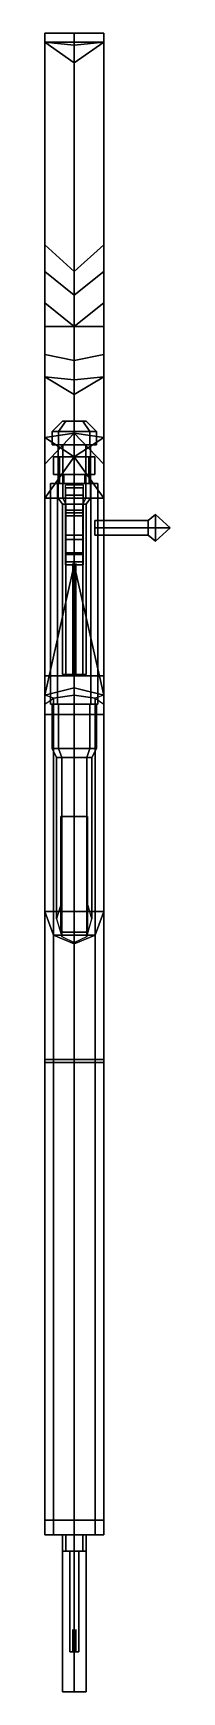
# Model space of a CAD drawing. Header units: millimetres. Extents: x -0.2 to 3, y -11.2 to 15.
# Drawn here: x -0.2 to 0.65, y -11.2 to 0 of the extents above.
import ezdxf

# ---------------------------------------------------------------- set-up
doc = ezdxf.new("R2010")
doc.units = ezdxf.units.MM
doc.layers.add('scope', color=1, linetype='Continuous')

msp = doc.modelspace()

# ---------------------------------------------------------------- linework, layer by layer
for points in [[(-0.2, -0.06, 0.07), (-0.2, -1.82, 0.65), (-0.2, -1.43, 1.14), (-0.2, 0, 1.06)], [(0.2, 0, 1.06), (0.2, -0.06, 0.07), (-0.2, -0.06, 0.07), (-0.2, 0, 1.06)], [(-0.2, 0, 1.06), (-0.2, -1.43, 1.14), (0, -1.61, 1.25), (0, 0, 1.15)], [(0, 0, 1.15), (0.2, 0, 1.06), (-0.2, 0, 1.06), (0, 0, 1.15)], [(0, -1.61, 1.25), (0.2, -1.43, 1.14), (0.2, 0, 1.06), (0, 0, 1.15)], [(0.2, -1.43, 1.14), (0.2, -1.82, 0.65), (0.2, -0.06, 0.07), (0.2, 0, 1.06)], [(0.2, -0.06, 0.07), (0, -0.08, 0.01), (0, -0.08, 0.01), (-0.2, -0.06, 0.07)], [(0, -0.2, 0.01), (0, -1.98, 0.61), (-0.2, -1.82, 0.65), (-0.2, -0.06, 0.07)], [(0, -0.08, 0.01), (0, -0.2, 0.01), (0, -0.2, 0.01), (-0.2, -0.06, 0.07)], [(0.2, -0.06, 0.07), (0, -0.2, 0.01), (0, -0.2, 0.01), (0, -0.08, 0.01)], [(0.2, -1.82, 0.65), (0, -1.98, 0.61), (0, -0.2, 0.01), (0.2, -0.06, 0.07)], [(-0.2, -1.82, 0.65), (-0.2, -1.98, 0.69), (-0.2, -1.61, 1.09), (-0.2, -1.43, 1.14)], [(-0.2, -1.43, 1.14), (-0.2, -1.61, 1.09), (0, -1.77, 1.19), (0, -1.61, 1.25)], [(0, -1.77, 1.19), (0.2, -1.61, 1.09), (0.2, -1.43, 1.14), (0, -1.61, 1.25)], [(0.2, -1.61, 1.09), (0.2, -1.98, 0.69), (0.2, -1.82, 0.65), (0.2, -1.43, 1.14)], [(-0.2, -1.98, 0.69), (-0.2, -2.32, 0.69), (-0.2, -2.17, 1.09), (-0.2, -1.61, 1.09)], [(-0.2, -1.61, 1.09), (-0.2, -2.17, 1.09), (0, -2.21, 1.19), (0, -1.77, 1.19)], [(0, -2.21, 1.19), (0.2, -2.17, 1.09), (0.2, -1.61, 1.09), (0, -1.77, 1.19)], [(0.2, -2.17, 1.09), (0.2, -2.32, 0.69), (0.2, -1.98, 0.69), (0.2, -1.61, 1.09)], [(0, -1.98, 0.61), (0, -1.98, 0.61), (-0.2, -1.98, 0.69), (-0.2, -1.82, 0.65)], [(0.2, -1.98, 0.69), (0, -1.98, 0.61), (0, -1.98, 0.61), (0.2, -1.82, 0.65)], [(0, -1.98, 0.61), (0, -2.34, 0.61), (-0.2, -2.32, 0.69), (-0.2, -1.98, 0.69)], [(0.2, -2.32, 0.69), (0, -2.34, 0.61), (0, -1.98, 0.61), (0.2, -1.98, 0.69)], [(-0.2, -2.32, 0.69), (-0.2, -2.73, 0.98), (-0.2, -2.73, 1.25), (-0.2, -2.17, 1.09)], [(-0.2, -2.17, 1.09), (-0.2, -2.73, 1.25), (0, -2.86, 1.39), (0, -2.21, 1.19)], [(0, -2.86, 1.39), (0.2, -2.73, 1.25), (0.2, -2.17, 1.09), (0, -2.21, 1.19)], [(0.2, -2.73, 1.25), (0.2, -2.73, 0.98), (0.2, -2.32, 0.69), (0.2, -2.17, 1.09)], [(0, -2.44, 0.64), (0, -2.7, 0.9), (-0.2, -2.73, 0.98), (-0.2, -2.32, 0.69)], [(0, -2.34, 0.61), (0, -2.44, 0.64), (-0.2, -2.32, 0.69)], [(0.2, -2.32, 0.69), (0, -2.44, 0.64), (0, -2.34, 0.61)], [(0.2, -2.73, 0.98), (0, -2.7, 0.9), (0, -2.44, 0.64), (0.2, -2.32, 0.69)], [(0, -2.7, 0.9), (0, -2.7, 0.9), (-0.2, -2.91, 1.01), (-0.2, -2.73, 0.98)], [(0, -2.7, 0.9), (0, -3.59, 0.98), (-0.2, -4.47, 1.07), (-0.2, -2.91, 1.01)], [(-0.2, -2.73, 0.98), (-0.2, -2.91, 1.01), (-0.2, -3.14, 1.46), (-0.2, -2.73, 1.25)], [(-0.2, -2.73, 1.25), (-0.2, -3.14, 1.46), (-0.2, -3.14, 1.46), (0, -2.86, 1.39)], [(0.2, -4.47, 1.07), (0, -3.59, 0.98), (0, -2.7, 0.9), (0.2, -2.91, 1.01)], [(0.2, -2.91, 1.01), (0, -2.7, 0.9), (0, -2.7, 0.9), (0.2, -2.73, 0.98)], [(0, -2.86, 1.39), (0.2, -3.14, 1.46), (0.2, -2.73, 1.25), (0, -2.86, 1.39)], [(0.2, -3.14, 1.46), (0.2, -2.91, 1.01), (0.2, -2.73, 0.98), (0.2, -2.73, 1.25)], [(-0.2, -3.14, 1.46), (0.2, -3.14, 1.46), (0.2, -3.14, 1.46), (0, -2.86, 1.39)], [(-0.2, -2.91, 1.01), (-0.2, -4.47, 1.07), (-0.2, -4.34, 1.46), (-0.2, -3.14, 1.46)], [(-0.099, -2.86, 1.629), (-0.14, -2.86, 1.53), (-0.14, -2.98, 1.53), (-0.099, -2.98, 1.629)], [(-0.14, -2.86, 1.53), (-0.099, -2.86, 1.431), (-0.099, -2.98, 1.431), (-0.14, -2.98, 1.53)], [(0.099, -2.86, 1.629), (-0.14, -2.86, 1.53), (-0.099, -2.86, 1.629), (0, -2.86, 1.67)], [(0.14, -2.86, 1.53), (-0.099, -2.86, 1.431), (-0.14, -2.86, 1.53), (0.099, -2.86, 1.629)], [(0, -2.86, 1.67), (-0.099, -2.86, 1.629), (-0.099, -2.98, 1.629), (0, -2.98, 1.67)], [(-0.099, -2.86, 1.431), (0, -2.86, 1.39), (0, -2.98, 1.39), (-0.099, -2.98, 1.431)], [(0.099, -2.86, 1.431), (0, -2.86, 1.39), (-0.099, -2.86, 1.431), (0.14, -2.86, 1.53)], [(0.099, -2.86, 1.629), (0, -2.86, 1.67), (0, -2.98, 1.67), (0.099, -2.98, 1.629)], [(0, -2.86, 1.39), (0.099, -2.86, 1.431), (0.099, -2.98, 1.431), (0, -2.98, 1.39)], [(0.14, -2.86, 1.53), (0.099, -2.86, 1.629), (0.099, -2.98, 1.629), (0.14, -2.98, 1.53)], [(0.099, -2.86, 1.431), (0.14, -2.86, 1.53), (0.14, -2.98, 1.53), (0.099, -2.98, 1.431)], [(0.2, -4.34, 1.46), (0.2, -4.47, 1.07), (0.2, -2.91, 1.01), (0.2, -3.14, 1.46)], [(0.14, -2.98, 1.53), (-0.099, -2.98, 1.629), (-0.14, -2.98, 1.53), (0.099, -2.98, 1.431)], [(0.099, -2.98, 1.431), (-0.14, -2.98, 1.53), (-0.099, -2.98, 1.431), (0, -2.98, 1.39)], [(-0.071, -2.98, 1.601), (-0.1, -2.98, 1.53), (-0.1, -3.04, 1.53), (-0.071, -3.04, 1.601)], [(-0.1, -2.98, 1.53), (-0.071, -2.98, 1.459), (-0.071, -3.04, 1.459), (-0.1, -3.04, 1.53)], [(0.099, -2.98, 1.629), (0, -2.98, 1.67), (-0.099, -2.98, 1.629), (0.14, -2.98, 1.53)], [(0, -2.98, 1.63), (-0.071, -2.98, 1.601), (-0.071, -3.04, 1.601), (0, -3.04, 1.63)], [(-0.071, -2.98, 1.459), (0, -2.98, 1.43), (0, -3.04, 1.43), (-0.071, -3.04, 1.459)], [(0.071, -2.98, 1.601), (0, -2.98, 1.63), (0, -3.04, 1.63), (0.071, -3.04, 1.601)], [(0, -2.98, 1.43), (0.071, -2.98, 1.459), (0.071, -3.04, 1.459), (0, -3.04, 1.43)], [(0.1, -2.98, 1.53), (0.071, -2.98, 1.601), (0.071, -3.04, 1.601), (0.1, -3.04, 1.53)], [(0.071, -2.98, 1.459), (0.1, -2.98, 1.53), (0.1, -3.04, 1.53), (0.071, -3.04, 1.459)], [(-0.113, -3.04, 1.643), (-0.16, -3.04, 1.53), (-0.16, -4.53, 1.53), (-0.113, -4.53, 1.643)], [(-0.16, -3.04, 1.53), (-0.113, -3.04, 1.417), (-0.113, -4.53, 1.417), (-0.16, -4.53, 1.53)], [(0.113, -3.04, 1.643), (-0.16, -3.04, 1.53), (-0.113, -3.04, 1.643), (0, -3.04, 1.69)], [(0.16, -3.04, 1.53), (-0.113, -3.04, 1.417), (-0.16, -3.04, 1.53), (0.113, -3.04, 1.643)], [(0, -3.04, 1.69), (-0.113, -3.04, 1.643), (-0.113, -4.53, 1.643), (0, -4.53, 1.69)], [(0.113, -3.04, 1.417), (-0.113, -3.04, 1.417), (-0.113, -3.04, 1.417), (0.16, -3.04, 1.53)], [(0.06, -3.05, 1.02), (0.06, -3.05, 0.87), (-0.06, -3.05, 0.87), (-0.06, -3.05, 1.02)], [(0.06, -3.05, 0.87), (0.06, -3.12, 0.74), (-0.06, -3.12, 0.74), (-0.06, -3.05, 0.87)], [(0.06, -3.07, 0.87), (0.06, -3.07, 1.02), (-0.06, -3.07, 1.02), (-0.06, -3.07, 0.87)], [(0.06, -3.14, 0.76), (0.06, -3.07, 0.87), (-0.06, -3.07, 0.87), (-0.06, -3.14, 0.76)], [(0.06, -3.12, 0.74), (0.06, -3.26, 0.71), (-0.06, -3.26, 0.71), (-0.06, -3.12, 0.74)], [(0.113, -3.04, 1.643), (0, -3.04, 1.69), (0, -4.53, 1.69), (0.113, -4.53, 1.643)], [(0.16, -3.04, 1.53), (0.113, -3.04, 1.643), (0.113, -4.53, 1.643), (0.16, -4.53, 1.53)], [(0.113, -3.04, 1.417), (0.16, -3.04, 1.53), (0.16, -4.53, 1.53), (0.113, -4.53, 1.417)], [(-0.2, -3.14, 1.46), (-0.2, -4.34, 1.46), (0.2, -4.34, 1.46), (0.2, -3.14, 1.46)], [(0.06, -3.26, 0.73), (0.06, -3.14, 0.76), (-0.06, -3.14, 0.76), (-0.06, -3.26, 0.73)], [(0.06, -3.18, 1.04), (0.06, -3.18, 0.84), (-0.06, -3.18, 0.84), (-0.06, -3.18, 1.04)], [(0.06, -3.18, 0.84), (0.06, -3.24, 0.77), (-0.06, -3.24, 0.77), (-0.06, -3.18, 0.84)], [(0.06, -3.22, 0.84), (0.06, -3.22, 1.04), (-0.06, -3.22, 1.04), (-0.06, -3.22, 0.84)], [(0.06, -3.24, 0.77), (0.06, -3.22, 0.84), (-0.06, -3.22, 0.84), (-0.06, -3.24, 0.77)], [(0.06, -3.39, 0.73), (0.06, -3.26, 0.73), (-0.06, -3.26, 0.73), (-0.06, -3.39, 0.73)], [(0.06, -3.26, 0.71), (0.06, -3.42, 0.71), (-0.06, -3.42, 0.71), (-0.06, -3.26, 0.71)], [(0.5, -3.34, 1.58), (0.5, -3.29, 1.53), (0.14, -3.29, 1.53), (0.14, -3.34, 1.58)], [(0.5, -3.29, 1.53), (0.5, -3.34, 1.48), (0.14, -3.34, 1.48), (0.14, -3.29, 1.53)], [(0.5, -3.39, 1.53), (0.5, -3.34, 1.58), (0.14, -3.34, 1.58), (0.14, -3.39, 1.53)], [(0.5, -3.34, 1.48), (0.5, -3.39, 1.53), (0.14, -3.39, 1.53), (0.14, -3.34, 1.48)], [(0.5, -3.29, 1.53), (0.5, -3.34, 1.58), (0.55, -3.34, 1.62), (0.55, -3.25, 1.53)], [(0.5, -3.34, 1.48), (0.5, -3.29, 1.53), (0.55, -3.25, 1.53), (0.55, -3.34, 1.44)], [(0.5, -3.34, 1.58), (0.5, -3.39, 1.53), (0.55, -3.43, 1.53), (0.55, -3.34, 1.62)], [(0.5, -3.39, 1.53), (0.5, -3.34, 1.48), (0.55, -3.34, 1.44), (0.55, -3.43, 1.53)], [(0.55, -3.25, 1.53), (0.55, -3.34, 1.62), (0.65, -3.34, 1.53)], [(0.55, -3.34, 1.44), (0.55, -3.25, 1.53), (0.65, -3.34, 1.53)], [(0.55, -3.34, 1.62), (0.55, -3.43, 1.53), (0.65, -3.34, 1.53)], [(0.55, -3.43, 1.53), (0.55, -3.34, 1.44), (0.65, -3.34, 1.53)], [(0.06, -3.51, 0.77), (0.06, -3.39, 0.73), (-0.06, -3.39, 0.73), (-0.06, -3.51, 0.77)], [(0.06, -3.42, 0.71), (0.06, -3.52, 0.76), (-0.06, -3.52, 0.76), (-0.06, -3.42, 0.71)], [(0.06, -3.57, 0.84), (0.06, -3.51, 0.77), (-0.06, -3.51, 0.77), (-0.06, -3.57, 0.84)], [(0.06, -3.52, 0.76), (0.06, -3.59, 0.84), (-0.06, -3.59, 0.84), (-0.06, -3.52, 0.76)], [(0.06, -3.57, 1.04), (0.06, -3.57, 0.84), (-0.06, -3.57, 0.84), (-0.06, -3.57, 1.04)], [(0, -3.59, 0.98), (0, -4.42, 1.03), (-0.2, -4.47, 1.07)], [(0.06, -3.59, 0.84), (0.06, -3.59, 1.04), (-0.06, -3.59, 1.04), (-0.06, -3.59, 0.84)], [(0.2, -4.47, 1.07), (0, -4.42, 1.03), (0, -3.59, 0.98)], [(-0.2, -4.47, 1.07), (-0.2, -4.47, 1.07), (-0.2, -4.6, 1.5), (-0.2, -4.34, 1.46)], [(-0.2, -4.34, 1.46), (-0.2, -4.6, 1.5), (0.2, -4.6, 1.5), (0.2, -4.34, 1.46)], [(0.2, -4.6, 1.5), (0.2, -4.47, 1.07), (0.2, -4.47, 1.07), (0.2, -4.34, 1.46)], [(-0.141, -4.49, 1.129), (-0.2, -4.47, 1.07), (0, -4.42, 1.03), (0, -4.47, 1.07)], [(-0.141, -4.49, 1.129), (0, -4.47, 1.07), (0, -6.95, 1.22), (-0.141, -6.95, 1.279)], [(0, -4.47, 1.07), (0, -4.42, 1.03), (0.2, -4.47, 1.07), (0.141, -4.49, 1.129)], [(0, -4.47, 1.07), (0.141, -4.49, 1.129), (0.141, -6.95, 1.279), (0, -6.95, 1.22)], [(-0.2, -4.53, 1.27), (-0.141, -4.49, 1.129), (-0.141, -6.95, 1.279), (-0.2, -6.95, 1.42)], [(-0.2, -4.53, 1.27), (-0.2, -6.95, 1.42), (-0.2, -5.93, 1.5), (-0.2, -4.6, 1.5)], [(-0.106, -4.53, 1.636), (-0.15, -4.53, 1.53), (-0.15, -4.83, 1.53), (-0.106, -4.83, 1.636)], [(-0.15, -4.53, 1.53), (-0.106, -4.53, 1.424), (-0.106, -4.83, 1.424), (-0.15, -4.83, 1.53)], [(0, -4.53, 1.68), (-0.106, -4.53, 1.636), (-0.106, -4.83, 1.636), (0, -4.83, 1.68)], [(0.106, -4.53, 1.636), (0, -4.53, 1.68), (0, -4.83, 1.68), (0.106, -4.83, 1.636)], [(0.15, -4.53, 1.53), (0.106, -4.53, 1.636), (0.106, -4.83, 1.636), (0.15, -4.83, 1.53)], [(0.106, -4.53, 1.424), (0.15, -4.53, 1.53), (0.15, -4.83, 1.53), (0.106, -4.83, 1.424)], [(0.141, -4.49, 1.129), (0.2, -4.53, 1.27), (0.2, -6.95, 1.42), (0.141, -6.95, 1.279)], [(0.2, -5.93, 1.5), (0.2, -6.95, 1.42), (0.2, -4.53, 1.27), (0.2, -4.6, 1.5)], [(-0.2, -4.6, 1.5), (-0.2, -5.93, 1.5), (0.2, -5.93, 1.5), (0.2, -4.6, 1.5)], [(-0.106, -4.83, 1.636), (-0.15, -4.83, 1.53), (-0.12, -4.89, 1.53), (-0.085, -4.89, 1.615)], [(-0.15, -4.83, 1.53), (-0.106, -4.83, 1.424), (-0.085, -4.89, 1.445), (-0.12, -4.89, 1.53)], [(-0.085, -4.89, 1.615), (-0.12, -4.89, 1.53), (-0.12, -5.98, 1.53), (-0.085, -6.1, 1.615)], [(-0.12, -4.89, 1.53), (-0.085, -4.89, 1.445), (-0.085, -5.86, 1.445), (-0.12, -5.98, 1.53)], [(0, -4.83, 1.68), (-0.106, -4.83, 1.636), (-0.085, -4.89, 1.615), (0, -4.89, 1.65)], [(0, -4.89, 1.65), (-0.085, -4.89, 1.615), (-0.085, -6.1, 1.615), (0, -6.14, 1.65)], [(0.106, -4.83, 1.636), (0, -4.83, 1.68), (0, -4.89, 1.65), (0.085, -4.89, 1.615)], [(0.085, -4.89, 1.615), (0, -4.89, 1.65), (0, -6.14, 1.65), (0.085, -6.1, 1.615)], [(0.15, -4.83, 1.53), (0.106, -4.83, 1.636), (0.085, -4.89, 1.615), (0.12, -4.89, 1.53)], [(0.106, -4.83, 1.424), (0.15, -4.83, 1.53), (0.12, -4.89, 1.53), (0.085, -4.89, 1.445)], [(0.12, -4.89, 1.53), (0.085, -4.89, 1.615), (0.085, -6.1, 1.615), (0.12, -5.98, 1.53)], [(0.085, -4.89, 1.445), (0.12, -4.89, 1.53), (0.12, -5.98, 1.53), (0.085, -5.86, 1.445)], [(-0.09, -5.29, 1.62), (-0.09, -6.07, 1.62), (-0.09, -6.07, 1.68), (-0.09, -5.29, 1.68)], [(0.09, -5.29, 1.68), (0.09, -5.29, 1.62), (-0.09, -5.29, 1.62), (-0.09, -5.29, 1.68)], [(-0.09, -5.29, 1.68), (-0.09, -6.07, 1.68), (0.09, -6.07, 1.68), (0.09, -5.29, 1.68)], [(0.09, -6.07, 1.68), (0.09, -6.07, 1.62), (0.09, -5.29, 1.62), (0.09, -5.29, 1.68)], [(-0.141, -6.09, 1.611), (-0.2, -5.93, 1.5), (-0.2, -6.93, 1.47), (-0.141, -6.93, 1.611)], [(-0.2, -5.93, 1.5), (-0.2, -6.95, 1.42), (-0.2, -6.95, 1.42), (-0.2, -6.93, 1.47)], [(0.141, -6.09, 1.611), (0.2, -5.93, 1.5), (-0.2, -5.93, 1.5), (-0.141, -6.09, 1.611)], [(0.2, -5.93, 1.5), (0.141, -6.09, 1.611), (0.141, -6.93, 1.611), (0.2, -6.93, 1.47)], [(0.2, -5.93, 1.5), (0.2, -5.93, 1.5), (0.2, -6.93, 1.47), (0.2, -6.95, 1.42)], [(0, -6.15, 1.67), (-0.141, -6.09, 1.611), (-0.141, -6.93, 1.611), (0, -6.93, 1.67)], [(0, -6.15, 1.67), (0.141, -6.09, 1.611), (-0.141, -6.09, 1.611), (0, -6.15, 1.67)], [(-0.09, -6.07, 1.68), (-0.09, -6.07, 1.62), (0.09, -6.07, 1.62), (0.09, -6.07, 1.68)], [(0.141, -6.09, 1.611), (0, -6.15, 1.67), (0, -6.93, 1.67), (0.141, -6.93, 1.611)], [(-0.141, -6.93, 1.611), (-0.2, -6.93, 1.47), (-0.2, -6.95, 1.45), (-0.141, -6.95, 1.591)], [(-0.2, -6.93, 1.47), (-0.2, -6.95, 1.42), (-0.2, -6.95, 1.42), (-0.2, -6.95, 1.45)], [(0, -6.93, 1.67), (-0.141, -6.93, 1.611), (-0.141, -6.95, 1.591), (0, -6.95, 1.65)], [(0.141, -6.93, 1.611), (0, -6.93, 1.67), (0, -6.95, 1.65), (0.141, -6.95, 1.591)], [(0.2, -6.93, 1.47), (0.141, -6.93, 1.611), (0.141, -6.95, 1.591), (0.2, -6.95, 1.45)], [(0.2, -6.93, 1.47), (0.2, -6.93, 1.47), (0.2, -6.95, 1.45), (0.2, -6.95, 1.42)], [(-0.2, -6.95, 1.42), (-0.141, -6.95, 1.279), (-0.141, -10.04, 1.319), (-0.2, -10.04, 1.45)], [(-0.141, -6.95, 1.591), (-0.2, -6.95, 1.45), (-0.2, -10.04, 1.45), (-0.141, -10.04, 1.591)], [(-0.2, -6.95, 1.45), (-0.2, -6.95, 1.42), (-0.2, -10.04, 1.45)], [(-0.141, -6.95, 1.279), (0, -6.95, 1.22), (0, -10.04, 1.26), (-0.141, -10.04, 1.319)], [(0, -6.95, 1.65), (-0.141, -6.95, 1.591), (-0.141, -10.04, 1.591), (0, -10.04, 1.65)], [(0, -6.95, 1.22), (0.141, -6.95, 1.279), (0.141, -10.04, 1.319), (0, -10.04, 1.26)], [(0.141, -6.95, 1.591), (0, -6.95, 1.65), (0, -10.04, 1.65), (0.141, -10.04, 1.591)], [(0.141, -6.95, 1.279), (0.2, -6.95, 1.42), (0.2, -10.04, 1.45), (0.141, -10.04, 1.319)], [(0.2, -6.95, 1.45), (0.141, -6.95, 1.591), (0.141, -10.04, 1.591), (0.2, -10.04, 1.45)], [(-0.141, -10.04, 1.591), (-0.2, -10.04, 1.45), (-0.2, -10.14, 1.45), (-0.141, -10.14, 1.591)], [(-0.2, -10.04, 1.45), (-0.141, -10.04, 1.319), (-0.141, -10.14, 1.319), (-0.2, -10.14, 1.45)], [(-0.141, -10.04, 1.319), (0, -10.04, 1.26), (0, -10.14, 1.26), (-0.141, -10.14, 1.319)], [(0, -10.04, 1.65), (-0.141, -10.04, 1.591), (-0.141, -10.14, 1.591), (0, -10.14, 1.65)], [(0, -10.04, 1.26), (0.141, -10.04, 1.319), (0.141, -10.14, 1.319), (0, -10.14, 1.26)], [(0.141, -10.04, 1.591), (0, -10.04, 1.65), (0, -10.14, 1.65), (0.141, -10.14, 1.591)], [(0.2, -10.04, 1.45), (0.141, -10.04, 1.591), (0.141, -10.14, 1.591), (0.2, -10.14, 1.45)], [(0.141, -10.04, 1.319), (0.2, -10.04, 1.45), (0.2, -10.14, 1.45), (0.141, -10.14, 1.319)], [(-0.2, -10.14, 1.45), (-0.2, -10.14, 1.45), (-0.08, -10.14, 1.38), (-0.08, -10.14, 1.53)], [(-0.141, -10.14, 1.591), (-0.2, -10.14, 1.45), (-0.08, -10.14, 1.53), (-0.057, -10.14, 1.587)], [(-0.2, -10.14, 1.45), (-0.141, -10.14, 1.319), (-0.057, -10.14, 1.323), (-0.08, -10.14, 1.38)], [(0, -10.14, 1.65), (-0.141, -10.14, 1.591), (-0.057, -10.14, 1.587), (0, -10.14, 1.61)], [(-0.141, -10.14, 1.319), (0, -10.14, 1.26), (0, -10.14, 1.3), (-0.057, -10.14, 1.323)], [(-0.057, -10.14, 1.587), (-0.08, -10.14, 1.53), (-0.08, -10.25, 1.53), (-0.057, -10.25, 1.587)], [(-0.08, -10.14, 1.38), (-0.057, -10.14, 1.323), (-0.057, -10.25, 1.323), (-0.08, -10.25, 1.38)], [(-0.08, -10.14, 1.53), (-0.08, -10.14, 1.38), (-0.08, -10.25, 1.38), (-0.08, -10.25, 1.53)], [(0, -10.14, 1.61), (-0.057, -10.14, 1.587), (-0.057, -10.25, 1.587), (0, -10.25, 1.61)], [(-0.057, -10.14, 1.323), (0, -10.14, 1.3), (0, -10.25, 1.3), (-0.057, -10.25, 1.323)], [(0.057, -10.14, 1.587), (0, -10.14, 1.61), (0, -10.25, 1.61), (0.057, -10.25, 1.587)], [(0, -10.14, 1.3), (0.057, -10.14, 1.323), (0.057, -10.25, 1.323), (0, -10.25, 1.3)], [(0.141, -10.14, 1.591), (0, -10.14, 1.65), (0, -10.14, 1.61), (0.057, -10.14, 1.587)], [(0, -10.14, 1.26), (0.141, -10.14, 1.319), (0.057, -10.14, 1.323), (0, -10.14, 1.3)], [(0.08, -10.14, 1.53), (0.057, -10.14, 1.587), (0.057, -10.25, 1.587), (0.08, -10.25, 1.53)], [(0.057, -10.14, 1.323), (0.08, -10.14, 1.38), (0.08, -10.25, 1.38), (0.057, -10.25, 1.323)], [(0.2, -10.14, 1.45), (0.141, -10.14, 1.591), (0.057, -10.14, 1.587), (0.08, -10.14, 1.53)], [(0.141, -10.14, 1.319), (0.2, -10.14, 1.45), (0.08, -10.14, 1.38), (0.057, -10.14, 1.323)], [(0.08, -10.14, 1.38), (0.08, -10.14, 1.53), (0.08, -10.25, 1.53), (0.08, -10.25, 1.38)], [(0.2, -10.14, 1.45), (0.2, -10.14, 1.45), (0.08, -10.14, 1.53), (0.08, -10.14, 1.38)], [(0, -10.25, 1.59), (-0.08, -10.25, 1.51), (-0.08, -11.2, 1.51), (0, -11.2, 1.59)], [(-0.08, -10.25, 1.51), (0, -10.25, 1.43), (0, -11.2, 1.43), (-0.08, -11.2, 1.51)], [(-0.08, -10.25, 1.53), (-0.08, -10.25, 1.38), (-0.057, -10.25, 1.323), (-0.057, -10.25, 1.587)], [(-0.057, -10.25, 1.587), (-0.057, -10.25, 1.323), (0, -10.25, 1.3), (0, -10.25, 1.61)], [(0, -10.25, 1.37), (-0.03, -10.25, 1.34), (-0.03, -10.93, 1.34), (0, -10.93, 1.37)], [(-0.03, -10.25, 1.34), (0, -10.25, 1.31), (0, -10.93, 1.31), (-0.03, -10.93, 1.34)], [(0.08, -10.25, 1.51), (0, -10.25, 1.59), (0, -11.2, 1.59), (0.08, -11.2, 1.51)], [(0, -10.25, 1.43), (0.08, -10.25, 1.51), (0.08, -11.2, 1.51), (0, -11.2, 1.43)], [(0.03, -10.25, 1.34), (0, -10.25, 1.37), (0, -10.93, 1.37), (0.03, -10.93, 1.34)], [(0, -10.25, 1.31), (0.03, -10.25, 1.34), (0.03, -10.93, 1.34), (0, -10.93, 1.31)], [(0, -10.25, 1.61), (0, -10.25, 1.3), (0.057, -10.25, 1.323), (0.057, -10.25, 1.587)], [(0.057, -10.25, 1.587), (0.057, -10.25, 1.323), (0.08, -10.25, 1.38), (0.08, -10.25, 1.53)], [(-0.01, -10.78, 1.58), (-0.01, -10.93, 1.58), (-0.01, -10.93, 1.75), (-0.01, -10.78, 1.75)], [(0.01, -10.78, 1.75), (0.01, -10.93, 1.75), (0.01, -10.93, 1.58), (0.01, -10.78, 1.58)]]:
    msp.add_3dface(points)
at = {"layer": 'scope'}
for points in [[(-0.106, -2.69, 1.724), (-0.15, -2.69, 1.83), (-0.08, -2.62, 1.83), (-0.057, -2.62, 1.773)], [(-0.15, -2.69, 1.83), (-0.106, -2.69, 1.936), (-0.057, -2.62, 1.887), (-0.08, -2.62, 1.83)], [(0, -2.69, 1.68), (-0.106, -2.69, 1.724), (-0.057, -2.62, 1.773), (0, -2.62, 1.75)], [(-0.106, -2.69, 1.936), (0, -2.69, 1.98), (0, -2.62, 1.91), (-0.057, -2.62, 1.887)], [(-0.057, -2.62, 1.887), (0, -2.62, 1.91), (0.057, -2.62, 1.887), (-0.08, -2.62, 1.83)], [(-0.08, -2.62, 1.83), (0.057, -2.62, 1.887), (0.08, -2.62, 1.83), (-0.057, -2.62, 1.773)], [(-0.057, -2.62, 1.773), (0.08, -2.62, 1.83), (0.057, -2.62, 1.773), (0, -2.62, 1.75)], [(0.106, -2.69, 1.724), (0, -2.69, 1.68), (0, -2.62, 1.75), (0.057, -2.62, 1.773)], [(0, -2.69, 1.98), (0.106, -2.69, 1.936), (0.057, -2.62, 1.887), (0, -2.62, 1.91)], [(0.15, -2.69, 1.83), (0.106, -2.69, 1.724), (0.057, -2.62, 1.773), (0.08, -2.62, 1.83)], [(0.106, -2.69, 1.936), (0.15, -2.69, 1.83), (0.08, -2.62, 1.83), (0.057, -2.62, 1.887)], [(-0.106, -2.69, 1.936), (-0.15, -2.69, 1.83), (-0.15, -2.78, 1.83), (-0.106, -2.78, 1.936)], [(-0.15, -2.69, 1.83), (-0.106, -2.69, 1.724), (-0.106, -2.78, 1.724), (-0.15, -2.78, 1.83)], [(0, -2.78, 1.98), (-0.106, -2.78, 1.936), (-0.15, -2.78, 1.83), (0.106, -2.78, 1.936)], [(0.106, -2.78, 1.936), (-0.15, -2.78, 1.83), (-0.106, -2.78, 1.724), (0.15, -2.78, 1.83)], [(-0.078, -2.78, 1.908), (-0.11, -2.78, 1.83), (-0.11, -3.14, 1.83), (-0.078, -3.14, 1.908)], [(-0.11, -2.78, 1.83), (-0.078, -2.78, 1.752), (-0.078, -3.14, 1.752), (-0.11, -3.14, 1.83)], [(0, -2.69, 1.98), (-0.106, -2.69, 1.936), (-0.106, -2.78, 1.936), (0, -2.78, 1.98)], [(-0.106, -2.69, 1.724), (0, -2.69, 1.68), (0, -2.78, 1.68), (-0.106, -2.78, 1.724)], [(0.15, -2.78, 1.83), (-0.106, -2.78, 1.724), (0, -2.78, 1.68), (0.106, -2.78, 1.724)], [(0, -2.78, 1.94), (-0.078, -2.78, 1.908), (-0.078, -3.14, 1.908), (0, -3.14, 1.94)], [(-0.078, -2.78, 1.752), (0, -2.78, 1.72), (0, -3.14, 1.72), (-0.078, -3.14, 1.752)], [(0.106, -2.69, 1.936), (0, -2.69, 1.98), (0, -2.78, 1.98), (0.106, -2.78, 1.936)], [(0, -2.69, 1.68), (0.106, -2.69, 1.724), (0.106, -2.78, 1.724), (0, -2.78, 1.68)], [(0.078, -2.78, 1.908), (0, -2.78, 1.94), (0, -3.14, 1.94), (0.078, -3.14, 1.908)], [(0, -2.78, 1.72), (0.078, -2.78, 1.752), (0.078, -3.14, 1.752), (0, -3.14, 1.72)], [(0.11, -2.78, 1.83), (0.078, -2.78, 1.908), (0.078, -3.14, 1.908), (0.11, -3.14, 1.83)], [(0.078, -2.78, 1.752), (0.11, -2.78, 1.83), (0.11, -3.14, 1.83), (0.078, -3.14, 1.752)], [(0.15, -2.69, 1.83), (0.106, -2.69, 1.936), (0.106, -2.78, 1.936), (0.15, -2.78, 1.83)], [(0.106, -2.69, 1.724), (0.15, -2.69, 1.83), (0.15, -2.78, 1.83), (0.106, -2.78, 1.724)], [(-0.057, -3.18, 1.773), (-0.08, -3.18, 1.83), (-0.11, -3.14, 1.83), (-0.078, -3.14, 1.752)], [(-0.08, -3.18, 1.83), (-0.057, -3.18, 1.887), (-0.078, -3.14, 1.908), (-0.11, -3.14, 1.83)], [(-0.057, -3.18, 1.887), (-0.08, -3.18, 1.83), (-0.08, -4.33, 1.83), (-0.057, -4.33, 1.887)], [(-0.08, -3.18, 1.83), (-0.057, -3.18, 1.773), (-0.057, -4.33, 1.773), (-0.08, -4.33, 1.83)], [(0, -3.18, 1.75), (-0.057, -3.18, 1.773), (-0.078, -3.14, 1.752), (0, -3.14, 1.72)], [(-0.057, -3.18, 1.887), (0, -3.18, 1.91), (0, -3.14, 1.94), (-0.078, -3.14, 1.908)], [(0, -3.18, 1.91), (-0.057, -3.18, 1.887), (-0.057, -4.33, 1.887), (0, -4.33, 1.91)], [(-0.057, -3.18, 1.773), (0, -3.18, 1.75), (0, -4.33, 1.75), (-0.057, -4.33, 1.773)], [(0.057, -3.18, 1.773), (0, -3.18, 1.75), (0, -3.14, 1.72), (0.078, -3.14, 1.752)], [(0, -3.18, 1.91), (0.057, -3.18, 1.887), (0.078, -3.14, 1.908), (0, -3.14, 1.94)], [(0.057, -3.18, 1.887), (0, -3.18, 1.91), (0, -4.33, 1.91), (0.057, -4.33, 1.887)], [(0, -3.18, 1.75), (0.057, -3.18, 1.773), (0.057, -4.33, 1.773), (0, -4.33, 1.75)], [(0.08, -3.18, 1.83), (0.057, -3.18, 1.773), (0.078, -3.14, 1.752), (0.11, -3.14, 1.83)], [(0.057, -3.18, 1.887), (0.08, -3.18, 1.83), (0.11, -3.14, 1.83), (0.078, -3.14, 1.908)], [(0.08, -3.18, 1.83), (0.057, -3.18, 1.887), (0.057, -4.33, 1.887), (0.08, -4.33, 1.83)], [(0.057, -3.18, 1.773), (0.08, -3.18, 1.83), (0.08, -4.33, 1.83), (0.057, -4.33, 1.773)], [(-0.01, -3.87, 1.62), (-0.01, -4.33, 1.62), (-0.01, -4.33, 1.79), (-0.01, -3.58, 1.79)], [(0.01, -3.58, 1.79), (0.01, -4.33, 1.79), (0.01, -4.33, 1.62), (0.01, -3.87, 1.62)], [(0.057, -4.33, 1.887), (-0.08, -4.33, 1.83), (-0.057, -4.33, 1.773), (0.08, -4.33, 1.83)], [(0, -4.33, 1.91), (-0.057, -4.33, 1.887), (-0.08, -4.33, 1.83), (0.057, -4.33, 1.887)], [(0.08, -4.33, 1.83), (-0.057, -4.33, 1.773), (0, -4.33, 1.75), (0.057, -4.33, 1.773)]]:
    msp.add_3dface(points, dxfattribs=at)

doc.saveas('drawing.dxf')
